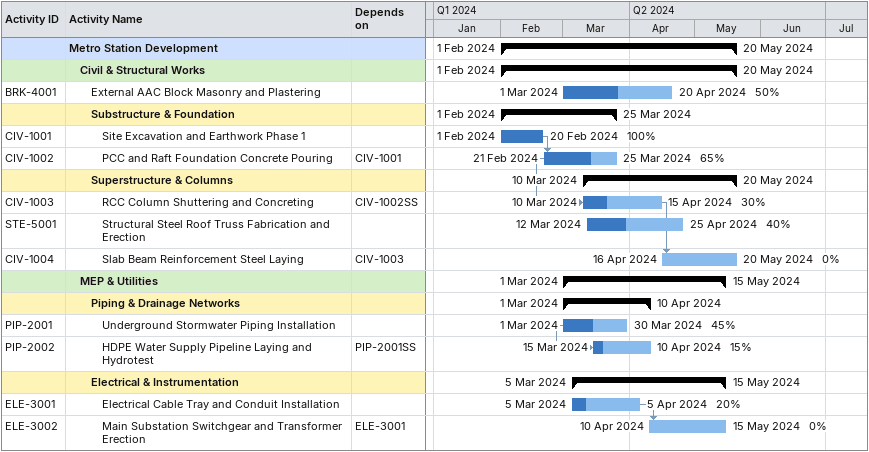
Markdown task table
| ID | Level | Task | Start | Finish | Predecessors | % complete |
|---|---|---|---|---|---|---|
|  | 1 | **Metro Station Development** | 2024-02-01 | 2024-05-20 |  |  |
|  | 2 | **Civil & Structural Works** | 2024-02-01 | 2024-05-20 |  |  |
| BRK-4001 | 3 | External AAC Block Masonry and Plastering | 2024-03-01 | 2024-04-20 |  | 50 |
|  | 3 | **Substructure & Foundation** | 2024-02-01 | 2024-03-25 |  |  |
| CIV-1001 | 4 | Site Excavation and Earthwork Phase 1 | 2024-02-01 | 2024-02-20 |  | 100 |
| CIV-1002 | 4 | PCC and Raft Foundation Concrete Pouring | 2024-02-21 | 2024-03-25 | CIV-1001 | 65 |
|  | 3 | **Superstructure & Columns** | 2024-03-10 | 2024-05-20 |  |  |
| CIV-1003 | 4 | RCC Column Shuttering and Concreting | 2024-03-10 | 2024-04-15 | CIV-1002SS | 30 |
| STE-5001 | 4 | Structural Steel Roof Truss Fabrication and Erection | 2024-03-12 | 2024-04-25 |  | 40 |
| CIV-1004 | 4 | Slab Beam Reinforcement Steel Laying | 2024-04-16 | 2024-05-20 | CIV-1003 | 0 |
|  | 2 | **MEP & Utilities** | 2024-03-01 | 2024-05-15 |  |  |
|  | 3 | **Piping & Drainage Networks** | 2024-03-01 | 2024-04-10 |  |  |
| PIP-2001 | 4 | Underground Stormwater Piping Installation | 2024-03-01 | 2024-03-30 |  | 45 |
| PIP-2002 | 4 | HDPE Water Supply Pipeline Laying and Hydrotest | 2024-03-15 | 2024-04-10 | PIP-2001SS | 15 |
|  | 3 | **Electrical & Instrumentation** | 2024-03-05 | 2024-05-15 |  |  |
| ELE-3001 | 4 | Electrical Cable Tray and Conduit Installation | 2024-03-05 | 2024-04-05 |  | 20 |
| ELE-3002 | 4 | Main Substation Switchgear and Transformer Erection | 2024-04-10 | 2024-05-15 | ELE-3001 | 0 |
